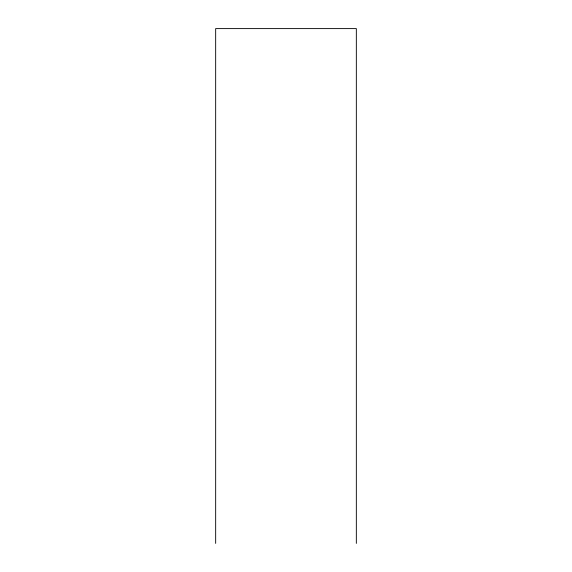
<?xml version="1.0" encoding="UTF-8"?>
<svg xmlns="http://www.w3.org/2000/svg" width="572" height="572" viewBox="0 0 572 572"><rect width="100%" height="100%" fill="white"/><g stroke="black" fill="none" stroke-linecap="round" stroke-linejoin="round"><path stroke-width="0.86" d="M356.335 543.4L356.335 28.6L215.665 28.6L215.665 543.4"/></g></svg>
